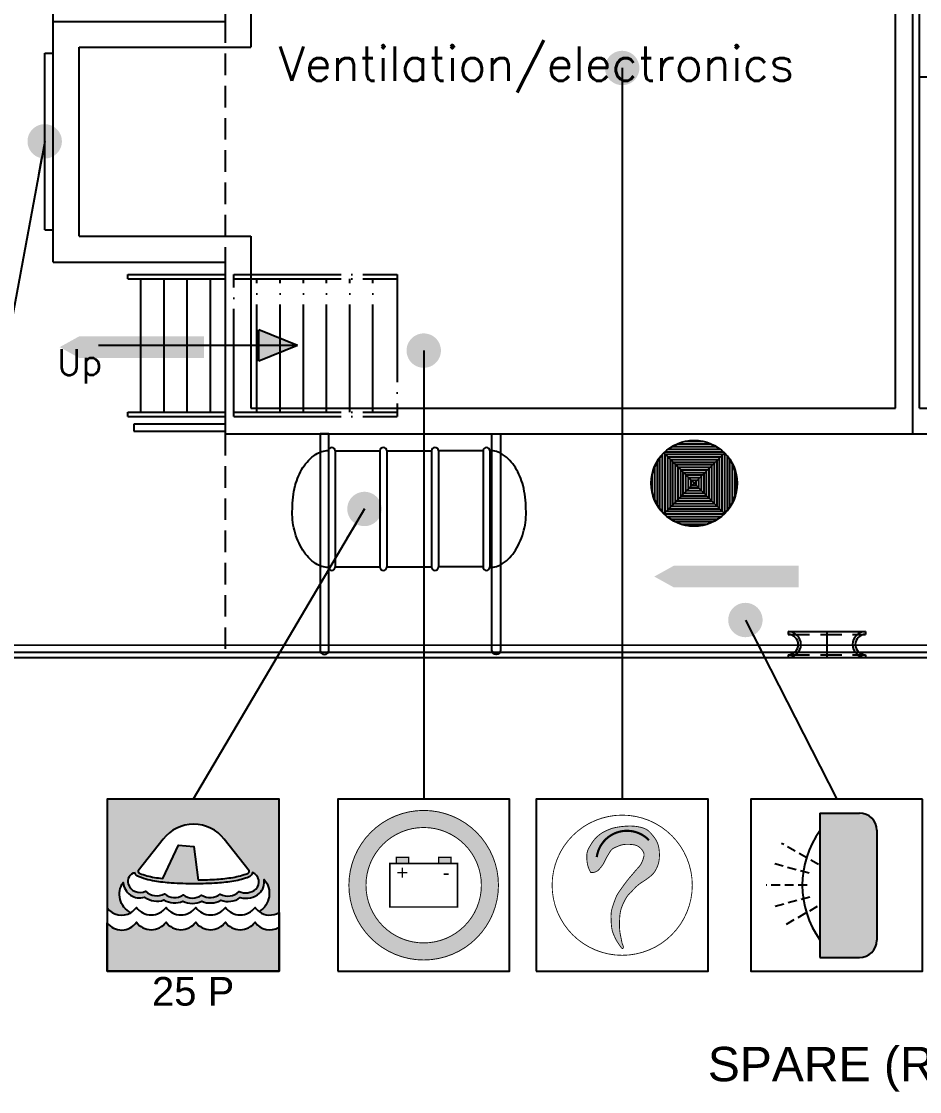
# Model space of a CAD drawing. Header units: millimetres. Extents: x 1084702 to 1166801, y 36632 to 124519.
# Drawn here: x 1106707 to 1111933, y 71231 to 77457 of the extents above; entities that cross this region are included whole.
import ezdxf
from ezdxf.enums import TextEntityAlignment as Align

# ---------------------------------------------------------------- set-up
doc = ezdxf.new("R2010")
doc.units = ezdxf.units.MM
doc.header["$LTSCALE"] = 250
for name, pattern in [('CENTER', [3, 2.5, -0.25, 0, -0.25]), ('DASHED', [0.75, 0.5, -0.25]), ('HIDDEN', [0.375, 0.25, -0.125])]:
    doc.linetypes.add(name, pattern=pattern)
doc.layers.get('0').update_dxf_attribs({"color": 255})
for name, color, linetype in [('%posline', 240, 'Continuous'), ('%symbol', 1, 'Continuous'), ('SAFECO1', 10, 'Continuous'), ('SAFECO2', 50, 'Continuous'), ('SAFECO3', 80, 'Continuous'), ('SAFECO4', 130, 'Continuous'), ('SAFECO7', 255, 'Continuous'), ('SAFETX1', 1, 'Continuous')]:
    doc.layers.add(name, color=color, linetype=linetype)
doc.styles.add('18', font='romans', dxfattribs={"height": 180})
doc.styles.add('ROMANS', font='ROMANS.shx', dxfattribs={"height": 100})
doc.styles.add('SYMBOL TXT', font='arial.ttf')
doc.dimstyles.new('dott', dxfattribs={"dimscale": 100, "dimtxt": 150, "dimasz": 0.01, "dimexe": 0.5, "dimexo": 1, "dimgap": 1, "dimtad": 1, "dimdsep": 46, "dimtxsty": 'ROMANS', "dimcen": 1.5, "dimclrd": 1, "dimclre": 1, "dimclrt": 2, "dimazin": 2, "dimtfac": 1, "dimtmove": 2, "dimatfit": 3, "dimldrblk": 'DOT', "dimfxl": 1, "dimtvp": 100, "dimtolj": 1, "dimarcsym": 0})
pattern_1 = [(90, (-22923.392, -82019.804), (-18.095804, 1e-15), [])]

# ---------------------------------------------------------------- blocks, each defined once
blk = doc.blocks.new('A.2.35_SYMB')
at = {"layer": 'SAFECO1'}
h = blk.add_hatch(color=256, dxfattribs=at)
h.dxf.hatch_style = 1
edge = h.paths.add_edge_path(flags=16)
edge.add_arc((0, 600), 402.8, -90, 90, ccw=False)
edge.add_arc((0, 600), 402.8, 90, 270, ccw=False)
edge = h.paths.add_edge_path()
edge.add_arc((0, 600), 522.1, -90, 90, ccw=False)
edge.add_arc((0, 600), 522.1, 90, 270, ccw=False)
at = {"layer": 'SAFECO7'}
h = blk.add_hatch(color=256, dxfattribs=at)
h.paths.add_polyline_path([(-104.5, 794.5), (-190.6, 794.5), (-190.6, 751.5), (-104.5, 751.5)])
h.paths.add_polyline_path([(190.6, 794.5), (104.5, 794.5), (104.5, 751.5), (190.6, 751.5)])
at = {"layer": 'SAFECO7', "lineweight": -3}
blk.add_lwpolyline([(-600, 0), (600, 0), (600, 1200), (-600, 1200)], close=True, dxfattribs=at)
at = {"layer": 'SAFECO7', "const_width": 6.45}
for points in [[(0, 1122.1, -1), (0, 77.9, -1), (0, 1122.1)], [(0, 1002.8, -1), (0, 197.2, -1), (0, 1002.8, -1)]]:
    blk.add_lwpolyline(points, format="xyb", dxfattribs=at)
at = {"layer": 'SAFECO7', "const_width": 10}
for points in [[(-236.2, 751.5), (236.2, 751.5), (236.2, 448.5), (-236.2, 448.5)], [(-190.6, 751.5), (-104.5, 751.5), (-104.5, 794.5), (-190.6, 794.5)], [(190.6, 751.5), (104.5, 751.5), (104.5, 794.5), (190.6, 794.5)]]:
    blk.add_lwpolyline(points, close=True, dxfattribs=at)
at = {"layer": 'SAFECO7', "style": 'SYMBOL TXT'}
blk.add_text('+', height=100, dxfattribs=at).set_placement((-149.1, 689), align=Align.MIDDLE_CENTER)
at = {"layer": 'SAFECO7', "style": 'SYMBOL TXT', "text_generation_flag": 2}
blk.add_text('-', height=100, dxfattribs=at).set_placement((156.7, 689), align=Align.MIDDLE_CENTER)
blk = doc.blocks.new('A.4.4_SYMB')
at = {"layer": 'SAFECO3'}
h = blk.add_hatch(color=256, dxfattribs=at)
h.dxf.hatch_style = 1
h.paths.add_polyline_path([(217.2, 922.4, 0.485639), (-208.6, 922.4), (-384, 699.5, 0.308331), (-372.7, 682.9, 0.053324), (-270.3, 654.8, 0.01203), (-212, 646.7), (-101.5, 878.9), (4.3, 871), (34.6, 636.5, 0.013658), (164.7, 641.7, 0.023516), (278.8, 654.8, 0.053324), (381.2, 682.9, 0.308331), (392.5, 699.5)], flags=0)
h.paths.add_polyline_path([(600, 1200), (-600, 1200), (-600, 441.5, 0.386521), (-435.3, 408.3, -0.45233), (-488.5, 618.4, 0.47663), (-338.5, 516.2, 0.244252), (-203.7, 496.8, 0.238338), (-70.7, 488.6, 0.234293), (60.6, 488.2, 0.236506), (192.9, 495.1, 0.246963), (329.3, 513.6, 0.240715), (463.4, 543.9, 0.248527), (495.6, 639.8, -0.467995), (460.6, 416.1, 0.3065), (600, 409.9)])
h.paths.add_polyline_path([(-208.6, 922.4, -0.485639), (217.2, 922.4), (392.5, 699.5, -0.308331), (381.2, 682.9, -0.053324), (278.8, 654.8, -0.023516), (164.7, 641.7, -0.013658), (34.6, 636.5), (4.3, 871), (-101.5, 878.9), (-212, 646.7, -0.01203), (-270.3, 654.8, -0.053324), (-372.7, 682.9, -0.308331), (-384, 699.5)], flags=16)
h.paths.add_polyline_path([(-404.7, 686.5, 0.234508), (-392.1, 665.5, 0.06362), (-267.7, 628.6, 0.023516), (-152.4, 615.4, 0.016834), (8.9, 610, 0.016834), (170.1, 615.4, 0.023516), (285.4, 628.6, 0.053324), (390.4, 657.5, 0.131102), (403, 666.7, 0.121758), (414.9, 687.7, -0.542173), (438.4, 572, -0.280751), (321.4, 556, -0.336496), (189.3, 538, -0.325614), (59.6, 531.4, -0.323714), (-69.5, 531.8, -0.327688), (-199.5, 539.6, -0.336065), (-331.1, 559.3, -0.455102), (-453.2, 607.4, -0.461502)], flags=16)
h.paths.add_polyline_path([(600, 306.6, -0.399128), (432.3, 342.2, -0.510689), (225.2, 342.2, -0.510689), (18.2, 342.2, -0.510689), (-188.9, 342.2, -0.510689), (-396, 342.2, -0.518246), (-600, 338.2), (-600, 0), (600, 0)])
at = {"layer": 'SAFECO7'}
for p, q in [((-600, 441.5), (-600, 338.2)), ((600, 409.9), (600, 306.6))]:
    blk.add_line(p, q, dxfattribs=at)
for points in [[(-600, 1200), (-600, 441.5, 0.386521), (-435.3, 408.3, -0.45233), (-488.5, 618.4, 0.47663), (-338.5, 516.2, 0.244252), (-203.7, 496.8, 0.238338), (-70.7, 488.6, 0.234293), (60.6, 488.2, 0.236506), (192.9, 495.1, 0.246963), (329.3, 513.6, 0.240715), (463.4, 543.9, 0.248527), (495.6, 639.8, -0.467995), (460.6, 416.1, 0.3065), (600, 409.9), (600, 1200)], [(-404.7, 686.5, 0.461502), (-453.2, 607.4, 0.455102), (-331.1, 559.3, 0.336065), (-199.5, 539.6, 0.327688), (-69.5, 531.8, 0.323714), (59.6, 531.4, 0.325614), (189.3, 538, 0.336496), (321.4, 556, 0.280751), (438.4, 572, 0.542173), (414.9, 687.7, -0.121758), (403, 666.7, -0.131102), (390.4, 657.5, -0.053324), (285.4, 628.6, -0.023516), (170.1, 615.4, -0.016834), (8.9, 610, -0.016834), (-152.4, 615.4, -0.023516), (-267.7, 628.6, -0.06362), (-392.1, 665.5, -0.234508)], [(-600, 338.2, 0.518246), (-396, 342.2, 0.510689), (-188.9, 342.2, 0.510689), (18.2, 342.2, 0.510689), (225.2, 342.2, 0.510689), (432.3, 342.2, 0.399128), (600, 306.6), (600, 0), (-600, 0)]]:
    blk.add_lwpolyline(points, format="xyb", close=True, dxfattribs=at)
at = {"layer": 'SAFECO7', "lineweight": -3}
blk.add_lwpolyline([(-600, 0), (600, 0), (600, 1200), (-600, 1200)], close=True, dxfattribs=at)
at = {"layer": 'SAFECO7'}
for points in [[(34.6, 636.5, 0.013658), (164.7, 641.7, 0.023516), (278.8, 654.8, 0.053324), (381.2, 682.9, 0.308331), (392.5, 699.5), (217.2, 922.4, 0.485639), (-208.6, 922.4), (-384, 699.5, 0.308331), (-372.7, 682.9, 0.053324), (-270.3, 654.8, 0.01203), (-212, 646.7), (-101.5, 878.9), (4.3, 871), (34.6, 636.3)], [(-435.3, 408.3, 0.109742), (-396, 445.5, 0.510689), (-188.9, 445.5, 0.510689), (18.2, 445.5, 0.510689), (225.2, 445.5, 0.510689), (432.3, 445.5, 0.082531), (460.6, 416.1)]]:
    blk.add_lwpolyline(points, format="xyb", dxfattribs=at)
at = {"layer": 'SAFETX1', "style": 'SYMBOL TXT'}
blk.add_attdef('CAPACITY', text='', height=200, dxfattribs=at).set_placement((0, -140.7), align=Align.MIDDLE_CENTER)
blk = doc.blocks.new('S.4.21_SYMB')
at = {"layer": 'SAFECO4'}
h = blk.add_hatch(color=256, dxfattribs=at)
edge = h.paths.add_edge_path()
edge.add_arc((-45402.8, -68811.4), 120, 0, 90)
edge.add_line((-45402.8, -68691.4), (-45679.3, -68691.4))
edge.add_line((-45679.3, -68691.4), (-45679.3, -69699.4))
edge.add_line((-45679.3, -69699.4), (-45402.8, -69699.4))
edge.add_arc((-45402.8, -69579.4), 120, 270, 360)
edge.add_line((-45282.8, -69579.4), (-45282.8, -68811.4))
for p, q in [((-45679.3, -68691.4), (-45679.3, -69699.4)), ((-45679.3, -68691.4), (-45402.8, -68691.4)), ((-45282.8, -68811.4), (-45282.8, -69579.4)), ((-45679.3, -69699.4), (-45402.8, -69699.4))]:
    blk.add_line(p, q, dxfattribs=at)
for centre, start, end in [((-45402.8, -68811.4), 0, 90), ((-45402.8, -69579.4), 270, 0)]:
    blk.add_arc(centre, 120, start, end, dxfattribs=at)
at = {"layer": 'SAFECO7', "linetype": 'HIDDEN'}
for p, q in [((-45688.8, -69051.8), (-45946.4, -68903.1)), ((-45753.7, -69111.2), (-46021.1, -69039.5)), ((-45769, -69195.4), (-46055.5, -69195.4)), ((-45750, -69278.4), (-46011.5, -69348.5)), ((-45698, -69344.3), (-45922.7, -69474))]:
    blk.add_line(p, q, dxfattribs=at)
at = {"layer": 'SAFECO7'}
blk.add_lwpolyline([(-44962.2, -68595.4), (-46162.2, -68595.4), (-46162.2, -69795.4), (-44962.2, -69795.4)], close=True, dxfattribs=at)
blk.add_arc((-45153.2, -69195.2), 649.2, 144.12509, 215.87491, dxfattribs=at)
blk = doc.blocks.new('A.2.41_SYMB')
at = {"layer": 'SAFECO1'}
h = blk.add_hatch(color=256, dxfattribs=at)
h.dxf.hatch_style = 1
h.paths.add_polyline_path([(-219.6, 688.8), (-226.5, 701.1), (-232, 712.9), (-236.4, 724.4), (-239.8, 735.5), (-242.4, 746.1), (-244.2, 756.3), (-245.5, 766), (-246.4, 775.2), (-247, 783.9), (-247.4, 792.1), (-247.5, 799.9), (-247.3, 807.2), (-246.9, 814.1), (-246.2, 820.7), (-245.1, 826.9), (-243.8, 832.8), (-242.1, 838.4), (-240.2, 843.8), (-238, 848.9), (-235.7, 853.9), (-233.1, 858.8), (-230.4, 863.6), (-227.6, 868.4), (-224.8, 873.2), (-221.9, 878.1), (-219, 883), (-216, 887.9), (-212.9, 892.8), (-209.7, 897.7), (-206.4, 902.6), (-202.9, 907.4), (-199.3, 912.1), (-195.6, 916.8), (-191.7, 921.4), (-187.7, 925.8), (-183.6, 930.1), (-179.4, 934.3), (-175.2, 938.3), (-171, 942.2), (-166.9, 945.8), (-162.7, 949.3), (-158.7, 952.6), (-154.6, 955.7), (-150.4, 958.7), (-146.2, 961.6), (-141.9, 964.4), (-137.5, 967.1), (-132.8, 969.7), (-128, 972.4), (-123.1, 974.9), (-118, 977.5), (-112.8, 980), (-107.5, 982.4), (-102.2, 984.7), (-97, 986.9), (-91.8, 989), (-86.6, 991), (-81.5, 992.9), (-76.3, 994.8), (-71.1, 996.5), (-65.6, 998.1), (-60, 999.6), (-54, 1001.1), (-47.6, 1002.5), (-40.9, 1003.9), (-33.8, 1005.1), (-26.3, 1006.4), (-18.7, 1007.5), (-10.9, 1008.5), (-3, 1009.5), (4.9, 1010.3), (12.8, 1011.1), (20.5, 1011.7), (28.2, 1012.2), (35.7, 1012.6), (43.1, 1012.9), (50.5, 1013), (57.7, 1013), (64.9, 1012.9), (71.9, 1012.6), (78.9, 1012.2), (85.8, 1011.6), (92.6, 1010.9), (99.4, 1010.1), (106.1, 1009), (112.8, 1007.8), (119.5, 1006.5), (126.2, 1005), (132.8, 1003.3), (139.4, 1001.4), (146, 999.3), (152.3, 997), (158.5, 994.5), (164.5, 991.7), (170.2, 988.7), (175.5, 985.4), (180.5, 981.8), (185.1, 978), (189.4, 974), (193.4, 970), (197.2, 966), (200.6, 962.1), (203.8, 958.3), (206.8, 954.7), (209.6, 951.4), (212.2, 948.3), (214.7, 945.3), (217.1, 942.4), (219.5, 939.5), (221.8, 936.5), (224.2, 933.3), (226.7, 929.9), (229.3, 926.2), (231.9, 922.2), (234.6, 917.9), (237.3, 913.3), (240, 908.5), (242.5, 903.4), (245, 898.1), (247.2, 892.5), (249.3, 886.8), (251.2, 880.9), (252.9, 874.7), (254.4, 868.4), (255.7, 861.9), (256.8, 855.1), (257.8, 848.2), (258.6, 841.1), (259.2, 833.7), (259.6, 826.3), (259.9, 818.7), (260, 811.2), (259.9, 803.7), (259.6, 796.4), (259.2, 789.2), (258.6, 782.3), (257.8, 775.6), (256.8, 769.3), (255.7, 763.2), (254.4, 757.2), (252.9, 751.4), (251.2, 745.7), (249.3, 740.1), (247.2, 734.5), (245, 728.8), (242.5, 723.2), (239.9, 717.6), (237.1, 712.2), (234.2, 706.9), (231.3, 701.7), (228.3, 696.8), (225.2, 692.2), (222, 687.9), (218.9, 683.8), (215.6, 679.9), (212.1, 676.2), (208.5, 672.6), (204.7, 669.1), (200.7, 665.5), (196.4, 661.9), (191.7, 658.1), (186.8, 654.3), (181.7, 650.4), (176.3, 646.5), (170.8, 642.6), (165.2, 638.6), (159.5, 634.8), (153.7, 630.9), (148, 627.2), (142.3, 623.5), (136.6, 619.8), (131, 616), (125.4, 612.2), (119.9, 608.3), (114.5, 604.2), (109.3, 600), (104.2, 595.5), (99.2, 590.9), (94.4, 586.1), (89.7, 581.3), (85, 576.4), (80.5, 571.6), (76, 566.9), (71.6, 562.3), (67.3, 557.9), (63, 553.7), (58.8, 549.6), (54.7, 545.5), (50.8, 541.4), (47, 537.4), (43.3, 533.2), (39.7, 528.9), (36.4, 524.5), (33.2, 519.9), (30.1, 515.2), (27.2, 510.3), (24.3, 505.5), (21.6, 500.5), (19, 495.6), (16.4, 490.6), (13.9, 485.7), (11.5, 480.8), (9.1, 475.9), (6.8, 471), (4.6, 466.1), (2.4, 461.1), (0.3, 456.1), (-1.6, 451.1), (-3.6, 446), (-5.4, 440.9), (-7.1, 435.6), (-8.7, 430.2), (-10.2, 424.6), (-11.6, 418.8), (-12.8, 412.9), (-13.9, 406.7), (-14.9, 400.2), (-15.7, 393.6), (-16.4, 386.6), (-17, 379.5), (-17.5, 372.1), (-17.9, 364.5), (-18.2, 356.7), (-18.5, 348.8), (-18.7, 340.7), (-18.8, 332.5), (-18.9, 324.2), (-18.8, 316), (-18.6, 307.9), (-18.3, 299.9), (-17.9, 292.2), (-17.3, 284.8), (-16.5, 277.7), (-15.6, 271), (-14.6, 264.5), (-13.5, 258.3), (-12.3, 252.3), (-11.1, 246.4), (-9.9, 240.6), (-8.7, 234.8), (-7.6, 229.1), (-6.5, 223.4), (-5.4, 217.8), (-4.4, 212.4), (-3.3, 207.2), (-2.2, 202.2), (-1, 197.5), (0.2, 193.2), (1.5, 189.2), (2.8, 185.7), (4.1, 182.4), (5.4, 179.4), (6.5, 176.7), (7.4, 174.2), (8.1, 171.8), (8.5, 169.6), (8.5, 167.5), (8.3, 165.4), (7.8, 163.6), (7, 162), (6.1, 160.6), (5.1, 159.5), (3.9, 158.7), (2.6, 158.3), (1.4, 158.2), (0.1, 158.6), (-1.3, 159.2), (-2.6, 160.2), (-4, 161.5), (-5.5, 162.9), (-6.9, 164.6), (-8.4, 166.5), (-9.9, 168.5), (-11.4, 170.7), (-13, 173), (-14.7, 175.4), (-16.4, 177.9), (-18.1, 180.6), (-20, 183.3), (-21.9, 186.1), (-23.9, 189), (-25.9, 192), (-28, 195.1), (-30.2, 198.3), (-32.4, 201.6), (-34.5, 204.9), (-36.6, 208.3), (-38.7, 211.9), (-40.8, 215.5), (-42.8, 219.1), (-44.7, 222.9), (-46.6, 226.7), (-48.5, 230.6), (-50.4, 234.5), (-52.2, 238.5), (-54.1, 242.5), (-55.9, 246.5), (-57.7, 250.6), (-59.5, 254.7), (-61.3, 258.9), (-63, 263.2), (-64.6, 267.5), (-66.1, 272), (-67.5, 276.5), (-68.9, 281.2), (-70.1, 285.9), (-71.2, 290.9), (-72.2, 296), (-73.1, 301.4), (-73.9, 306.9), (-74.6, 312.7), (-75.2, 318.8), (-75.7, 325.1), (-76.2, 331.6), (-76.6, 338.3), (-76.9, 345), (-77.2, 351.7), (-77.4, 358.2), (-77.5, 364.5), (-77.7, 370.5), (-77.8, 376.2), (-77.8, 381.6), (-77.8, 386.7), (-77.7, 391.6), (-77.6, 396.3), (-77.3, 400.9), (-76.9, 405.5), (-76.4, 410.1), (-75.8, 414.7), (-75, 419.4), (-74.1, 424.1), (-73.1, 428.8), (-71.9, 433.6), (-70.7, 438.4), (-69.3, 443.2), (-67.9, 448), (-66.3, 452.9), (-64.7, 457.7), (-63, 462.6), (-61.3, 467.5), (-59.5, 472.4), (-57.7, 477.4), (-55.9, 482.4), (-54.1, 487.6), (-52.2, 492.8), (-50.3, 498.1), (-48.4, 503.4), (-46.3, 508.9), (-44, 514.4), (-41.6, 520), (-38.9, 525.7), (-36, 531.4), (-32.7, 537.1), (-29.2, 542.9), (-25.5, 548.7), (-21.7, 554.4), (-17.9, 560), (-14, 565.4), (-10.2, 570.7), (-6.6, 575.8), (-3.1, 580.6), (0.2, 585.2), (3.4, 589.7), (6.5, 594), (9.6, 598.2), (12.6, 602.5), (15.7, 606.7), (18.9, 611), (22.2, 615.4), (25.5, 619.9), (29, 624.5), (32.6, 629.2), (36.2, 633.8), (39.9, 638.5), (43.6, 643.2), (47.4, 647.8), (51.2, 652.3), (55, 656.8), (58.8, 661.3), (62.5, 665.6), (66.2, 669.8), (69.8, 673.9), (73.2, 677.9), (76.5, 681.8), (79.6, 685.5), (82.7, 689.1), (85.6, 692.6), (88.4, 696.1), (91.3, 699.5), (94.1, 702.8), (97.1, 706.2), (100.1, 709.7), (103.3, 713.1), (106.5, 716.7), (109.9, 720.3), (113.2, 723.9), (116.5, 727.6), (119.6, 731.4), (122.7, 735.2), (125.6, 739.1), (128.2, 743), (130.6, 747), (132.9, 751), (134.9, 755), (136.8, 759), (138.6, 763), (140.3, 767), (141.8, 770.9), (143.2, 774.8), (144.6, 778.6), (145.9, 782.3), (147, 786), (148.1, 789.5), (149.1, 792.9), (149.9, 796.2), (150.7, 799.4), (151.3, 802.4), (151.8, 805.4), (152.2, 808.2), (152.4, 810.9), (152.5, 813.6), (152.4, 816.2), (152.1, 818.8), (151.6, 821.5), (150.9, 824.1), (150.1, 826.8), (149, 829.5), (147.8, 832.2), (146.4, 834.9), (144.9, 837.6), (143.3, 840.3), (141.5, 842.9), (139.6, 845.5), (137.6, 848.1), (135.5, 850.7), (133.2, 853.2), (130.9, 855.7), (128.4, 858.1), (125.8, 860.5), (123.1, 862.8), (120.3, 865.1), (117.3, 867.3), (114.3, 869.4), (111.1, 871.4), (107.7, 873.3), (104.2, 875.1), (100.6, 876.7), (96.7, 878.1), (92.7, 879.4), (88.6, 880.6), (84.2, 881.5), (79.7, 882.4), (75, 883.1), (70.2, 883.7), (65.2, 884.2), (60, 884.6), (54.6, 884.9), (49.1, 885.1), (43.6, 885.2), (38.1, 885.3), (32.7, 885.2), (27.5, 885.1), (22.4, 884.9), (17.7, 884.6), (13.2, 884.2), (9.1, 883.7), (5.2, 883.1), (1.4, 882.4), (-2.2, 881.6), (-5.8, 880.7), (-9.4, 879.6), (-13, 878.4), (-16.7, 877.1), (-20.5, 875.7), (-24.4, 874.1), (-28.4, 872.5), (-32.3, 870.9), (-36.2, 869.2), (-40.1, 867.5), (-43.9, 865.9), (-47.7, 864.3), (-51.4, 862.7), (-54.9, 861.1), (-58.4, 859.4), (-61.8, 857.5), (-65, 855.5), (-68.2, 853.2), (-71.2, 850.6), (-74.2, 847.6), (-77, 844.4), (-79.8, 840.9), (-82.5, 837.2), (-85.1, 833.2), (-87.7, 829.1), (-90.4, 824.9), (-93, 820.5), (-95.6, 816.2), (-98.3, 811.7), (-101, 807.2), (-103.6, 802.7), (-106.3, 798.1), (-108.9, 793.5), (-111.4, 788.8), (-113.8, 784.1), (-116.2, 779.4), (-118.5, 774.7), (-120.8, 770), (-123, 765.3), (-125.3, 760.8), (-127.5, 756.4), (-129.8, 752.1), (-132.2, 747.9), (-134.7, 744), (-137.2, 740.3), (-139.8, 736.7), (-142.5, 733.2), (-145.1, 729.8), (-147.9, 726.4), (-150.6, 723.1), (-153.4, 719.8), (-156.1, 716.4), (-159, 713.1), (-161.9, 709.8), (-164.9, 706.6), (-168.2, 703.6), (-171.7, 700.7), (-175.5, 698.1), (-179.6, 695.7), (-184.1, 693.6), (-188.9, 691.9), (-193.9, 690.4), (-199.1, 689.3), (-204.3, 688.6), (-209.5, 688.3), (-214.6, 688.3)])
at = {"layer": 'SAFECO7', "lineweight": -3}
blk.add_lwpolyline([(-600, 0), (600, 0), (600, 1200), (-600, 1200)], close=True, dxfattribs=at)
at = {"layer": 'SAFECO7'}
for points, const_width in [([(0, 1089.3, 1), (0, 110.7, 1), (0, 1089.3, 1)], 6), ([(-177.8, 795.9, -0.606738), (-177.8, 795.9, -0.629433), (187.2, 913.9, -0.299862)], 15)]:
    blk.add_lwpolyline(points, format="xyb", dxfattribs=dict(at, const_width=const_width))
at = {"layer": 'SAFECO7', "const_width": 6}
blk.add_lwpolyline([(-219.6, 688.8), (-226.5, 701.1), (-232, 712.9), (-236.4, 724.4), (-239.8, 735.5), (-242.4, 746.1), (-244.2, 756.3), (-245.5, 766), (-246.4, 775.2), (-247, 783.9), (-247.4, 792.1), (-247.5, 799.9), (-247.3, 807.2), (-246.9, 814.1), (-246.2, 820.7), (-245.1, 826.9), (-243.8, 832.8), (-242.1, 838.4), (-240.2, 843.8), (-238, 848.9), (-235.7, 853.9), (-233.1, 858.8), (-230.4, 863.6), (-227.6, 868.4), (-224.8, 873.2), (-221.9, 878.1), (-219, 883), (-216, 887.9), (-212.9, 892.8), (-209.7, 897.7), (-206.4, 902.6), (-202.9, 907.4), (-199.3, 912.1), (-195.6, 916.8), (-191.7, 921.4), (-187.7, 925.8), (-183.6, 930.1), (-179.4, 934.3), (-175.2, 938.3), (-171, 942.2), (-166.9, 945.8), (-162.7, 949.3), (-158.7, 952.6), (-154.6, 955.7), (-150.4, 958.7), (-146.2, 961.6), (-141.9, 964.4), (-137.5, 967.1), (-132.8, 969.7), (-128, 972.4), (-123.1, 974.9), (-118, 977.5), (-112.8, 980), (-107.5, 982.4), (-102.2, 984.7), (-97, 986.9), (-91.8, 989), (-86.6, 991), (-81.5, 992.9), (-76.3, 994.8), (-71.1, 996.5), (-65.6, 998.1), (-60, 999.6), (-54, 1001.1), (-47.6, 1002.5), (-40.9, 1003.9), (-33.8, 1005.1), (-26.3, 1006.4), (-18.7, 1007.5), (-10.9, 1008.5), (-3, 1009.5), (4.9, 1010.3), (12.8, 1011.1), (20.5, 1011.7), (28.2, 1012.2), (35.7, 1012.6), (43.1, 1012.9), (50.5, 1013), (57.7, 1013), (64.9, 1012.9), (71.9, 1012.6), (78.9, 1012.2), (85.8, 1011.6), (92.6, 1010.9), (99.4, 1010.1), (106.1, 1009), (112.8, 1007.8), (119.5, 1006.5), (126.2, 1005), (132.8, 1003.3), (139.4, 1001.4), (146, 999.3), (152.3, 997), (158.5, 994.5), (164.5, 991.7), (170.2, 988.7), (175.5, 985.4), (180.5, 981.8), (185.1, 978), (189.4, 974), (193.4, 970), (197.2, 966), (200.6, 962.1), (203.8, 958.3), (206.8, 954.7), (209.6, 951.4), (212.2, 948.3), (214.7, 945.3), (217.1, 942.4), (219.5, 939.5), (221.8, 936.5), (224.2, 933.3), (226.7, 929.9), (229.3, 926.2), (231.9, 922.2), (234.6, 917.9), (237.3, 913.3), (240, 908.5), (242.5, 903.4), (245, 898.1), (247.2, 892.5), (249.3, 886.8), (251.2, 880.9), (252.9, 874.7), (254.4, 868.4), (255.7, 861.9), (256.8, 855.1), (257.8, 848.2), (258.6, 841.1), (259.2, 833.7), (259.6, 826.3), (259.9, 818.7), (260, 811.2), (259.9, 803.7), (259.6, 796.4), (259.2, 789.2), (258.6, 782.3), (257.8, 775.6), (256.8, 769.3), (255.7, 763.2), (254.4, 757.2), (252.9, 751.4), (251.2, 745.7), (249.3, 740.1), (247.2, 734.5), (245, 728.8), (242.5, 723.2), (239.9, 717.6), (237.1, 712.2), (234.2, 706.9), (231.3, 701.7), (228.3, 696.8), (225.2, 692.2), (222, 687.9), (218.9, 683.8), (215.6, 679.9), (212.1, 676.2), (208.5, 672.6), (204.7, 669.1), (200.7, 665.5), (196.4, 661.9), (191.7, 658.1), (186.8, 654.3), (181.7, 650.4), (176.3, 646.5), (170.8, 642.6), (165.2, 638.6), (159.5, 634.8), (153.7, 630.9), (148, 627.2), (142.3, 623.5), (136.6, 619.8), (131, 616), (125.4, 612.2), (119.9, 608.3), (114.5, 604.2), (109.3, 600), (104.2, 595.5), (99.2, 590.9), (94.4, 586.1), (89.7, 581.3), (85, 576.4), (80.5, 571.6), (76, 566.9), (71.6, 562.3), (67.3, 557.9), (63, 553.7), (58.8, 549.6), (54.7, 545.5), (50.8, 541.4), (47, 537.4), (43.3, 533.2), (39.7, 528.9), (36.4, 524.5), (33.2, 519.9), (30.1, 515.2), (27.2, 510.3), (24.3, 505.5), (21.6, 500.5), (19, 495.6), (16.4, 490.6), (13.9, 485.7), (11.5, 480.8), (9.1, 475.9), (6.8, 471), (4.6, 466.1), (2.4, 461.1), (0.3, 456.1), (-1.6, 451.1), (-3.6, 446), (-5.4, 440.9), (-7.1, 435.6), (-8.7, 430.2), (-10.2, 424.6), (-11.6, 418.8), (-12.8, 412.9), (-13.9, 406.7), (-14.9, 400.2), (-15.7, 393.6), (-16.4, 386.6), (-17, 379.5), (-17.5, 372.1), (-17.9, 364.5), (-18.2, 356.7), (-18.5, 348.8), (-18.7, 340.7), (-18.8, 332.5), (-18.9, 324.2), (-18.8, 316), (-18.6, 307.9), (-18.3, 299.9), (-17.9, 292.2), (-17.3, 284.8), (-16.5, 277.7), (-15.6, 271), (-14.6, 264.5), (-13.5, 258.3), (-12.3, 252.3), (-11.1, 246.4), (-9.9, 240.6), (-8.7, 234.8), (-7.6, 229.1), (-6.5, 223.4), (-5.4, 217.8), (-4.4, 212.4), (-3.3, 207.2), (-2.2, 202.2), (-1, 197.5), (0.2, 193.2), (1.5, 189.2), (2.8, 185.7), (4.1, 182.4), (5.4, 179.4), (6.5, 176.7), (7.4, 174.2), (8.1, 171.8), (8.5, 169.6), (8.5, 167.5), (8.3, 165.4), (7.8, 163.6), (7, 162), (6.1, 160.6), (5.1, 159.5), (3.9, 158.7), (2.6, 158.3), (1.4, 158.2), (0.1, 158.6), (-1.3, 159.2), (-2.6, 160.2), (-4, 161.5), (-5.5, 162.9), (-6.9, 164.6), (-8.4, 166.5), (-9.9, 168.5), (-11.4, 170.7), (-13, 173), (-14.7, 175.4), (-16.4, 177.9), (-18.1, 180.6), (-20, 183.3), (-21.9, 186.1), (-23.9, 189), (-25.9, 192), (-28, 195.1), (-30.2, 198.3), (-32.4, 201.6), (-34.5, 204.9), (-36.6, 208.3), (-38.7, 211.9), (-40.8, 215.5), (-42.8, 219.1), (-44.7, 222.9), (-46.6, 226.7), (-48.5, 230.6), (-50.4, 234.5), (-52.2, 238.5), (-54.1, 242.5), (-55.9, 246.5), (-57.7, 250.6), (-59.5, 254.7), (-61.3, 258.9), (-63, 263.2), (-64.6, 267.5), (-66.1, 272), (-67.5, 276.5), (-68.9, 281.2), (-70.1, 285.9), (-71.2, 290.9), (-72.2, 296), (-73.1, 301.4), (-73.9, 306.9), (-74.6, 312.7), (-75.2, 318.8), (-75.7, 325.1), (-76.2, 331.6), (-76.6, 338.3), (-76.9, 345), (-77.2, 351.7), (-77.4, 358.2), (-77.5, 364.5), (-77.7, 370.5), (-77.8, 376.2), (-77.8, 381.6), (-77.8, 386.7), (-77.7, 391.6), (-77.6, 396.3), (-77.3, 400.9), (-76.9, 405.5), (-76.4, 410.1), (-75.8, 414.7), (-75, 419.4), (-74.1, 424.1), (-73.1, 428.8), (-71.9, 433.6), (-70.7, 438.4), (-69.3, 443.2), (-67.9, 448), (-66.3, 452.9), (-64.7, 457.7), (-63, 462.6), (-61.3, 467.5), (-59.5, 472.4), (-57.7, 477.4), (-55.9, 482.4), (-54.1, 487.6), (-52.2, 492.8), (-50.3, 498.1), (-48.4, 503.4), (-46.3, 508.9), (-44, 514.4), (-41.6, 520), (-38.9, 525.7), (-36, 531.4), (-32.7, 537.1), (-29.2, 542.9), (-25.5, 548.7), (-21.7, 554.4), (-17.9, 560), (-14, 565.4), (-10.2, 570.7), (-6.6, 575.8), (-3.1, 580.6), (0.2, 585.2), (3.4, 589.7), (6.5, 594), (9.6, 598.2), (12.6, 602.5), (15.7, 606.7), (18.9, 611), (22.2, 615.4), (25.5, 619.9), (29, 624.5), (32.6, 629.2), (36.2, 633.8), (39.9, 638.5), (43.6, 643.2), (47.4, 647.8), (51.2, 652.3), (55, 656.8), (58.8, 661.3), (62.5, 665.6), (66.2, 669.8), (69.8, 673.9), (73.2, 677.9), (76.5, 681.8), (79.6, 685.5), (82.7, 689.1), (85.6, 692.6), (88.4, 696.1), (91.3, 699.5), (94.1, 702.8), (97.1, 706.2), (100.1, 709.7), (103.3, 713.1), (106.5, 716.7), (109.9, 720.3), (113.2, 723.9), (116.5, 727.6), (119.6, 731.4), (122.7, 735.2), (125.6, 739.1), (128.2, 743), (130.6, 747), (132.9, 751), (134.9, 755), (136.8, 759), (138.6, 763), (140.3, 767), (141.8, 770.9), (143.2, 774.8), (144.6, 778.6), (145.9, 782.3), (147, 786), (148.1, 789.5), (149.1, 792.9), (149.9, 796.2), (150.7, 799.4), (151.3, 802.4), (151.8, 805.4), (152.2, 808.2), (152.4, 810.9), (152.5, 813.6), (152.4, 816.2), (152.1, 818.8), (151.6, 821.5), (150.9, 824.1), (150.1, 826.8), (149, 829.5), (147.8, 832.2), (146.4, 834.9), (144.9, 837.6), (143.3, 840.3), (141.5, 842.9), (139.6, 845.5), (137.6, 848.1), (135.5, 850.7), (133.2, 853.2), (130.9, 855.7), (128.4, 858.1), (125.8, 860.5), (123.1, 862.8), (120.3, 865.1), (117.3, 867.3), (114.3, 869.4), (111.1, 871.4), (107.7, 873.3), (104.2, 875.1), (100.6, 876.7), (96.7, 878.1), (92.7, 879.4), (88.6, 880.6), (84.2, 881.5), (79.7, 882.4), (75, 883.1), (70.2, 883.7), (65.2, 884.2), (60, 884.6), (54.6, 884.9), (49.1, 885.1), (43.6, 885.2), (38.1, 885.3), (32.7, 885.2), (27.5, 885.1), (22.4, 884.9), (17.7, 884.6), (13.2, 884.2), (9.1, 883.7), (5.2, 883.1), (1.4, 882.4), (-2.2, 881.6), (-5.8, 880.7), (-9.4, 879.6), (-13, 878.4), (-16.7, 877.1), (-20.5, 875.7), (-24.4, 874.1), (-28.4, 872.5), (-32.3, 870.9), (-36.2, 869.2), (-40.1, 867.5), (-43.9, 865.9), (-47.7, 864.3), (-51.4, 862.7), (-54.9, 861.1), (-58.4, 859.4), (-61.8, 857.5), (-65, 855.5), (-68.2, 853.2), (-71.2, 850.6), (-74.2, 847.6), (-77, 844.4), (-79.8, 840.9), (-82.5, 837.2), (-85.1, 833.2), (-87.7, 829.1), (-90.4, 824.9), (-93, 820.5), (-95.6, 816.2), (-98.3, 811.7), (-101, 807.2), (-103.6, 802.7), (-106.3, 798.1), (-108.9, 793.5), (-111.4, 788.8), (-113.8, 784.1), (-116.2, 779.4), (-118.5, 774.7), (-120.8, 770), (-123, 765.3), (-125.3, 760.8), (-127.5, 756.4), (-129.8, 752.1), (-132.2, 747.9), (-134.7, 744), (-137.2, 740.3), (-139.8, 736.7), (-142.5, 733.2), (-145.1, 729.8), (-147.9, 726.4), (-150.6, 723.1), (-153.4, 719.8), (-156.1, 716.4), (-159, 713.1), (-161.9, 709.8), (-164.9, 706.6), (-168.2, 703.6), (-171.7, 700.7), (-175.5, 698.1), (-179.6, 695.7), (-184.1, 693.6), (-188.9, 691.9), (-193.9, 690.4), (-199.1, 689.3), (-204.3, 688.6), (-209.5, 688.3), (-214.6, 688.3), (-219.6, 688.8)], dxfattribs=at)
blk = doc.blocks.new('S.4.22B_SYMB')
at = {"layer": 'SAFECO2'}
h = blk.add_hatch(dxfattribs=at)
h.set_pattern_fill('_USER', color=256, scale=18.095804, style=0, pattern_type=0)
h.set_pattern_definition([(0, (-22923.392, -82019.804), (0, 18.095804), [])])
h.paths.add_polyline_path([(212, 212, 0.414214), (-212, 212), (0, 0)])
h.paths.add_polyline_path([(212, -212), (0, 0), (-212, -212, 0.414214)])
at = {"layer": 'SAFECO7'}
h = blk.add_hatch(dxfattribs=at)
h.set_pattern_fill('_USER', color=256, scale=18.095804, angle=90, style=0, pattern_type=0)
h.set_pattern_definition(pattern_1)
edge = h.paths.add_edge_path()
edge.add_line((0, 0), (-212, 212))
edge.add_arc((0, 0), 299.9, 135, 225)
edge.add_line((-212, -212), (0, 0))
h = blk.add_hatch(dxfattribs=at)
h.set_pattern_fill('_USER', color=256, scale=18.095804, angle=90, style=0, pattern_type=0)
h.set_pattern_definition(pattern_1)
edge = h.paths.add_edge_path()
edge.add_line((0, 0), (212, -212))
edge.add_arc((0, 0), 299.9, 315, 405)
edge.add_line((212, 212), (0, 0))
for p, q in [((0, 0), (-212, 212)), ((-299.9, 0), (-299.9, 0)), ((0, 0), (-212, -212))]:
    blk.add_line(p, q, dxfattribs=at)
at = {"layer": 'SAFECO7', "const_width": 9.05}
blk.add_lwpolyline([(-299.9, 0, 2.414243), (0, 299.9, 0.414213)], format="xyb", close=True, dxfattribs=at)
for points in [[(212, 212), (0, 0), (-212, -212)], [(212, -212), (0, 0), (-212, 212)]]:
    blk.add_lwpolyline(points, dxfattribs=at)
at = {"layer": 'SAFECO7'}
blk.add_circle((0, 0), 299.9, dxfattribs=at)
for start, end in [(135, 225), (315, 45)]:
    blk.add_arc((0, 0), 299.9, start, end, dxfattribs=at)
blk = doc.blocks.new('A.3.1_SYMB')
at = {"layer": 'SAFECO3'}
blk.add_lwpolyline([(0, 0, 0, 360, 0), (-324, 0, 150, 150, 0), (-1008, 0, 150, 150, 0)], format="xyseb", dxfattribs=at)
blk = doc.blocks.new('_Dot')
at = {"color": 0, "linetype": 'ByBlock', "lineweight": -2}
blk.add_line((-0.5, 0), (-1, 0), dxfattribs=at)
at = {"color": 0, "linetype": 'ByBlock', "const_width": 0.5}
blk.add_lwpolyline([(-0.25, 0, 1), (0.25, 0, 1)], format="xyb", close=True, dxfattribs=at)
blk = doc.blocks.new('GATT')
for p, q in [((-225, 75), (-225, 59)), ((-225, 75), (225, 75)), ((225, 75), (225, 59)), ((-225, -59), (-225, -75)), ((225, -59), (225, -75)), ((-225, -75), (225, -75))]:
    blk.add_line(p, q)
at = {"linetype": 'CENTER'}
blk.add_line((0, 75), (0, -75), dxfattribs=at)
at = {"linetype": 'DASHED'}
for p, q in [((-225, 59), (225, 59)), ((-225, -59), (225, -59))]:
    blk.add_line(p, q, dxfattribs=at)
for centre, radius, start, end in [((-225, 0), 75, 270, 90), ((225, 0), 75, 90, 270), ((-225, 0), 59, 270, 90), ((225, 0), 59, 90, 270)]:
    blk.add_arc(centre, radius, start, end)
blk = doc.blocks.new('ggf')
at = {"color": 0, "linetype": 'ByBlock'}
for p, q in [((-768.1, 294.7), (-768.1, -380.2)), ((-728.1, 294.7), (-728.1, -380.2)), ((-728.1, 294.7), (-468.1, 294.7)), ((-468.1, 294.7), (-468.1, -380.2)), ((-428.1, 294.7), (-428.1, -380.2)), ((-428.1, 294.7), (-168.1, 294.7)), ((-168.1, 294.7), (-168.1, -380.2)), ((-128.1, 294.7), (-128.1, -380.2)), ((131.9, 294.7), (-128.1, 294.7)), ((131.9, 294.7), (131.9, -380.2)), ((171.9, 294.7), (171.9, -380.2)), ((-728.1, -380.2), (-468.1, -380.2)), ((-428.1, -380.2), (-168.1, -380.2)), ((131.9, -380.2), (-128.1, -380.2))]:
    blk.add_line(p, q, dxfattribs=at)
for points in [[(-767.7, -382.7, -0.148769), (-842, -360.1, -0.107097), (-916.2, -283.1, -0.075852), (-965.6, -166.8, -0.076955), (-977.7, -42.7, -0.062698), (-960.6, 93.2, -0.075852), (-916.2, 197.7, -0.107097), (-842, 274.6, -0.148769), (-767.7, 297.3, -0.148769)], [(171.6, -382.7, 0.148769), (245.9, -360.1, 0.107097), (320.1, -283.1, 0.075852), (369.5, -166.8, 0.076955), (381.6, -42.7, 0.062698), (364.4, 93.2, 0.075852), (320.1, 197.7, 0.107097), (245.9, 274.6, 0.148769), (171.6, 297.3, 0.148769)]]:
    blk.add_lwpolyline(points, format="xyb", dxfattribs=at)
for centre, start, end in [((-748.1, 294.7), 0, 180), ((-448.1, 294.7), 0, 180), ((-148.1, 294.7), 0, 180), ((151.9, 294.7), 0, 180), ((-748.1, -380.2), 180, 0), ((-448.1, -380.2), 180, 0), ((-148.1, -380.2), 180, 0), ((151.9, -380.2), 180, 0)]:
    blk.add_arc(centre, 20, start, end, dxfattribs=at)
blk = doc.blocks.new('Adeck_B4_1')
for p, q in [((89129.6, 36477.9), (89129.6, 40852.9)), ((90129.6, 40852.9), (90129.6, 37877.9)), ((90279.6, 40852.9), (90279.6, 37727.9)), ((94169.6, 35627.8), (94169.6, 40427.9)), ((94029.6, 35627.8), (94029.6, 40327.9)), ((94129.6, 35477.8), (94129.6, 40327.9)), ((89129.6, 37877.9), (90129.6, 37877.9)), ((89279.6, 37727.9), (90279.6, 37727.9)), ((89279.6, 36627.9), (89279.6, 37727.9)), ((89079.6, 36666.2), (89079.6, 37694)), ((89079.6, 37694), (89129.6, 37694)), ((94169.6, 37554.7), (94569.6, 37554.7)), ((89079.6, 36666.2), (89129.6, 36666.2)), ((89279.6, 36627.9), (90279.6, 36627.9)), ((90279.6, 36627.9), (90279.6, 35627.8)), ((89129.6, 36477.9), (90129.6, 36477.9)), ((90129.6, 36477.9), (90129.6, 35477.8)), ((89562.9, 36405.1), (90129.6, 36405.1)), ((89562.9, 36380.1), (89562.9, 36405.1)), ((89562.9, 36380.1), (90129.6, 36380.1)), ((89639.4, 35605.1), (89639.4, 36380.1)), ((89774.4, 35605.1), (89774.4, 36380.1)), ((89909.4, 35605.1), (89909.4, 36380.1)), ((90044.4, 35605.1), (90044.4, 36380.1)), ((90549.9, 35992.6), (89392.9, 35992.6)), ((90279.6, 35627.8), (94029.6, 35627.8)), ((94169.6, 35627.8), (100329.6, 35627.8)), ((89562.9, 35605.1), (90129.6, 35605.1)), ((89562.9, 35580.1), (89562.9, 35605.1)), ((89562.9, 35580.1), (90129.6, 35580.1)), ((90129.6, 35534.3), (89598.3, 35534.3)), ((89598.3, 35534.3), (89598.3, 35494.3)), ((89598.3, 35494.3), (90129.6, 35494.3)), ((90129.6, 35477.8), (100334, 35477.8)), ((101129, 34248.8), (88221.3, 34247.9)), ((88221.5, 34208.8), (101129.9, 34208.8)), ((86929.6, 34177.9), (101130.6, 34177.9))]:
    blk.add_line(p, q)
at = {"linetype": 'DASHED'}
for p, q in [((90129.6, 37877.9), (90129.6, 36477.9)), ((90129.6, 35477.9), (90129.6, 34177.9))]:
    blk.add_line(p, q, dxfattribs=at)
at = {"linetype": 'CENTER'}
for p, q in [((90179.4, 35580.1), (90179.4, 36405.1)), ((90179.4, 36405.1), (91129.6, 36405.1)), ((90179.4, 36380.1), (91129.6, 36380.1)), ((90314.4, 35605.1), (90314.4, 36380.1)), ((90449.4, 35605.1), (90449.4, 36380.1)), ((90449.4, 35605.1), (90449.4, 36380.1)), ((90584.4, 35605.1), (90584.4, 36380.1)), ((90719.4, 35605.1), (90719.4, 36380.1)), ((90854.4, 35605.1), (90854.4, 36380.1)), ((90989.4, 35605.1), (90989.4, 36380.1)), ((91129.6, 36405.1), (91129.6, 35580.1)), ((90326.1, 35901.5), (90326.1, 36083.7)), ((90549.9, 35992.6), (90326.1, 36083.7)), ((90549.9, 35992.6), (90326.1, 35901.5)), ((90179.4, 35605.1), (91129.6, 35605.1)), ((90179.4, 35580.1), (91129.6, 35580.1))]:
    blk.add_line(p, q, dxfattribs=at)
for points in [[(90681.9, 34220.3, 1), (90731.9, 34220.3), (90731.9, 35477.9), (90681.9, 35477.9)], [(91731.9, 34220.3, -1), (91681.9, 34220.3), (91681.9, 35477.9), (91731.9, 35477.9)]]:
    blk.add_lwpolyline(points, format="xyb", close=True)
blk.add_solid([(90326.1, 35901.5), (90549.9, 35992.6), (90326.1, 36083.7)], dxfattribs=at)
for name, p in [('ggf', (91498, 35084.3)), ('GATT', (93629.6, 34252.9))]:
    blk.add_blockref(name, p)
at = {"style": '18'}
for s, height, p in [('Ventilation/electronics', 200, (90440.3, 37531.5)), ('Up', 150, (89150.8, 35820.6))]:
    blk.add_text(s, height=height, dxfattribs=at).set_placement(p)

msp = doc.modelspace()

# ---------------------------------------------------------------- block references
at = {"layer": '%symbol', "yscale": 0.8333333333329453, "zscale": 0.8333333333329453}
for name, p, xscale in [('A.3.1_SYMB', (1106930, 75562), -0.8333333333329453), ('S.4.22B_SYMB', (1110621.1, 74769.8), 0.8333333333329453), ('A.3.1_SYMB', (1110389.2, 74227.3), -0.8333333333329453), ('A.2.35_SYMB', (1109047.4, 71931.8), 0.8333333333329453), ('A.2.41_SYMB', (1110202.4, 71931.8), 0.8333333333329453), ('S.4.21_SYMB', (1149418.8, 130094.6), 0.8333333333329453)]:
    msp.add_blockref(name, p, dxfattribs=dict(at, xscale=xscale))
at = {"layer": '%symbol', "xscale": 0.8333333333329453, "yscale": 0.8333333333329453, "zscale": 0.8333333333329453}
msp.add_blockref('A.4.4_SYMB', (1107705.9, 71931.8), dxfattribs=at).add_auto_attribs({'CAPACITY': '25 P'})
msp.add_blockref('Adeck_B4_1', (1017763, 39579))

# ---------------------------------------------------------------- texts
at = {"layer": 'SAFETX1', "linetype": 'Continuous', "style": 'SYMBOL TXT'}
msp.add_text('SPARE (RESERVE)', height=200, dxfattribs=at).set_placement((1111973.3, 71291.4), align=Align.CENTER)

# ---------------------------------------------------------------- leaders
at = {"layer": '%posline', "linetype": 'ByBlock'}
for points in [[(1111949.4, 79146.8), (1112667.5, 72931.8)], [(1106842.6, 78290.4), (1104797.7, 72931.8)], [(1110202.4, 77185.9), (1110202.4, 72931.8)], [(1106842.6, 76759.1), (1106134.1, 72931.8)], [(1109047.8, 75541.8), (1109047.4, 72931.8)], [(1108702.8, 74620.5), (1107705.9, 72931.8)], [(1110919.2, 73974.6), (1111450.3, 72931.8)]]:
    msp.add_leader(points, dimstyle='dott', override={"dimasz": 2, "dimgap": 1, "dimtad": 0, "dimclrd": 256}, dxfattribs=at)

doc.saveas('drawing.dxf')
